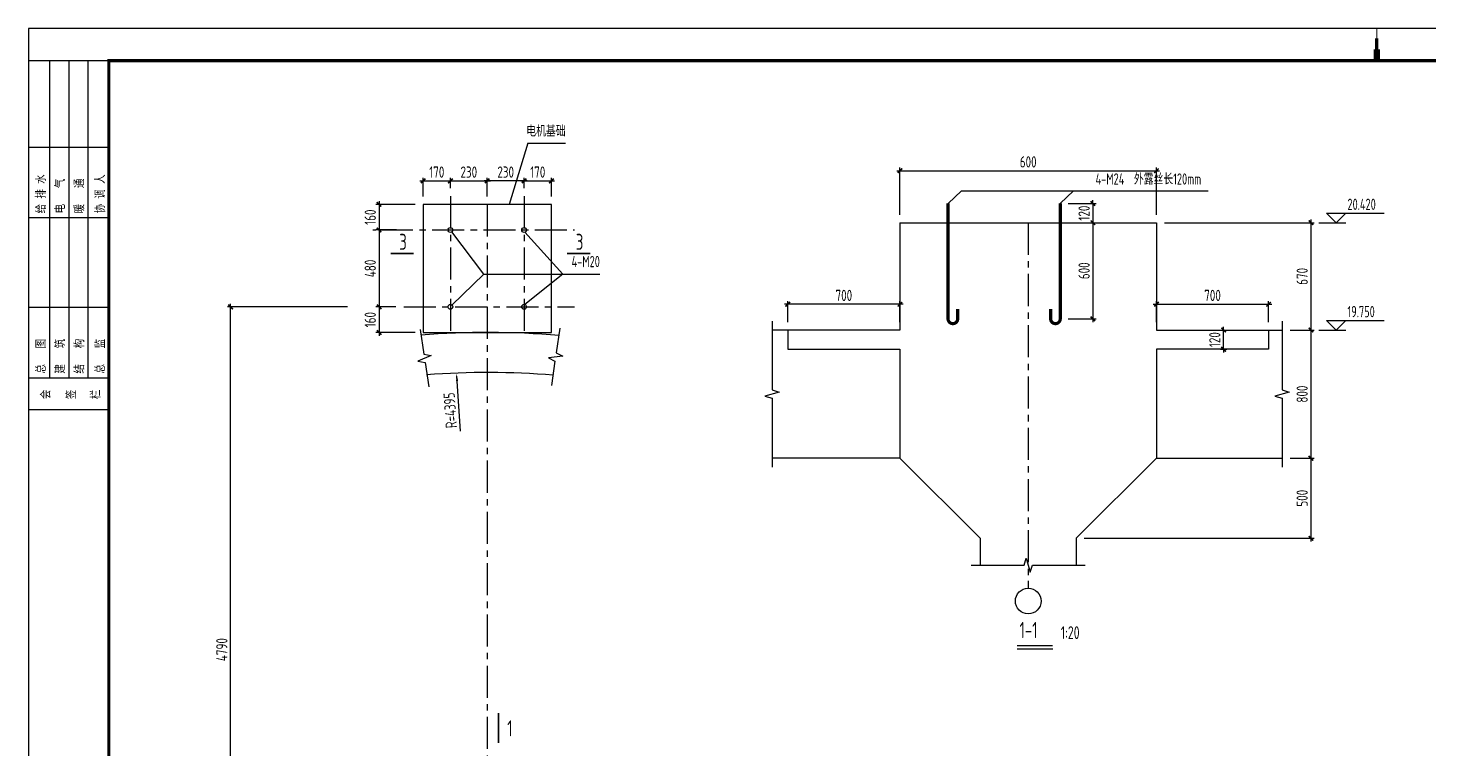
# Model space of a CAD drawing. Extents: x 665703 to 1047784, y -160603 to 92239.
# Drawn here: x 665703 to 709401, y -123643 to -101168 of the extents above; entities that cross this region are included whole.
import ezdxf
from ezdxf.enums import TextEntityAlignment as Align

# ---------------------------------------------------------------- set-up
doc = ezdxf.new("R2010")
doc.units = 0
doc.header["$LTSCALE"] = 800
doc.linetypes.add('CENTER', pattern=[2, 1.25, -0.25, 0.25, -0.25])
doc.layers.get('0').update_dxf_attribs({"linetype": 'CONTINUOUS'})
doc.layers.get('Defpoints').update_dxf_attribs({"linetype": 'CONTINUOUS'})
for name, color, linetype in [('ADIM', 2, 'CONTINUOUS'), ('AXIS', 4, 'CENTER'), ('COLU', 3, 'CONTINUOUS'), ('DIM', 2, 'CONTINUOUS'), ('TEXT', 7, 'CONTINUOUS'), ('THICK', 6, 'CONTINUOUS'), ('THIN', 7, 'CONTINUOUS'), ('TK', 7, 'CONTINUOUS')]:
    doc.layers.add(name, color=color, linetype=linetype)
doc.styles.add('TSSD_Dimension', font='Tssdeng.shx', dxfattribs={"width": 0.75, "bigfont": 'hztxt.shx'})
doc.styles.add('TSSD_Label', font='Tssdeng.shx', dxfattribs={"width": 0.7, "bigfont": 'hztxt.shx'})
doc.styles.add('TSSD_Norm', font='Tssdeng.shx', dxfattribs={"bigfont": 'hztxt.shx'})
doc.dimstyles.new('TSSD_20_100', dxfattribs={"dimtxt": 350, "dimasz": 100, "dimexe": 100, "dimexo": 250, "dimgap": 100, "dimtad": 1, "dimdec": 0, "dimlfac": 0.2, "dimzin": 0, "dimdsep": 46, "dimtxsty": 'TSSD_Dimension', "dimblk": 'ARCHTICK', "dimcen": 0, "dimdle": 100, "dimclrt": 7, "dimadec": 0, "dimazin": 0, "dimtfac": 1, "dimtdec": 0, "dimtix": 1, "dimtmove": 2, "dimatfit": 3, "dimldrblk": 'ARCHTICK', "dimfxl": 0, "dimtolj": 1, "dimtzin": 0, "dimarcsym": 0})

# ---------------------------------------------------------------- blocks, each defined once
blk = doc.blocks.new('_ArchTick')
at = {"color": 0, "const_width": 0.5}
blk.add_lwpolyline([(-0.71, -0.71), (0.71, 0.71)], dxfattribs=at)
blk = doc.blocks.new('*D502')
at = {"layer": 'Defpoints', "color": 0, "transparency": 16777216}
for p in [(680027, -105940), (681177, -106422), (680027, -106673)]:
    blk.add_point(p, dxfattribs=at)
at = {"layer": 'DIM', "color": 0, "lineweight": -2, "transparency": 16777216}
for p, q in [((681277, -105940), (679927, -105940)), ((680027, -106423), (680027, -105840)), ((681177, -106172), (681177, -105840))]:
    blk.add_line(p, q, dxfattribs=at)
at = {"layer": 'DIM', "color": 0, "lineweight": -2, "transparency": 16777216, "xscale": 100, "yscale": 100, "zscale": 100, "rotation": 180}
blk.add_blockref('_ArchTick', (680027, -105940), dxfattribs=at)
at = {"layer": 'DIM', "color": 0, "lineweight": -2, "transparency": 16777216, "xscale": 100, "yscale": 100, "zscale": 100}
blk.add_blockref('_ArchTick', (681177, -105940), dxfattribs=at)
at = {"layer": 'DIM', "color": 7, "transparency": 16777216, "insert": (680602, -105665), "char_height": 350, "attachment_point": 5, "style": 'TSSD_Dimension'}
blk.add_mtext('\\A1;230', dxfattribs=at)
blk = doc.blocks.new('_tsdba')
blk.add_lwpolyline([(0, 0, 0, 0.658, 0), (-2.5, 0, 0.658, 0.658, 0)], format="xyseb")
blk = doc.blocks.new('*D503')
at = {"layer": 'Defpoints', "color": 0, "transparency": 16777216}
for p in [(677422, -109873), (676653, -110673), (678027, -110673)]:
    blk.add_point(p, dxfattribs=at)
at = {"layer": 'DIM', "color": 0, "lineweight": -2, "transparency": 16777216}
for p, q in [((677172, -109873), (676553, -109873)), ((676653, -109773), (676653, -110773)), ((677777, -110673), (676553, -110673))]:
    blk.add_line(p, q, dxfattribs=at)
at = {"layer": 'DIM', "color": 0, "lineweight": -2, "transparency": 16777216, "xscale": 100, "yscale": 100, "zscale": 100}
for p, rotation in [((676653, -109873), 90), ((676653, -110673), 270)]:
    blk.add_blockref('_ArchTick', p, dxfattribs=dict(at, rotation=rotation))
at = {"layer": 'DIM', "color": 7, "transparency": 16777216, "insert": (676378, -110273), "char_height": 350, "attachment_point": 5, "rotation": 90, "style": 'TSSD_Dimension'}
blk.add_mtext('\\A1;160', dxfattribs=at)
blk = doc.blocks.new('*D504')
at = {"layer": 'Defpoints', "color": 0, "transparency": 16777216}
for p in [(677450, -107473), (676653, -109873), (677422, -109873)]:
    blk.add_point(p, dxfattribs=at)
at = {"layer": 'DIM', "color": 0, "lineweight": -2, "transparency": 16777216}
for p, q in [((677200, -107473), (676553, -107473)), ((676653, -107373), (676653, -109973)), ((677172, -109873), (676553, -109873))]:
    blk.add_line(p, q, dxfattribs=at)
at = {"layer": 'DIM', "color": 0, "lineweight": -2, "transparency": 16777216, "xscale": 100, "yscale": 100, "zscale": 100}
for p, rotation in [((676653, -107473), 90), ((676653, -109873), 270)]:
    blk.add_blockref('_ArchTick', p, dxfattribs=dict(at, rotation=rotation))
at = {"layer": 'DIM', "color": 7, "transparency": 16777216, "insert": (676378, -108673), "char_height": 350, "attachment_point": 5, "rotation": 90, "style": 'TSSD_Dimension'}
blk.add_mtext('\\A1;480', dxfattribs=at)
blk = doc.blocks.new('*D505')
at = {"layer": 'Defpoints', "color": 0, "transparency": 16777216}
for p in [(678027, -106673), (676653, -107473), (676709, -107473)]:
    blk.add_point(p, dxfattribs=at)
at = {"layer": 'DIM', "color": 0, "lineweight": -2, "transparency": 16777216}
for p, q in [((676653, -106573), (676653, -107573)), ((677777, -106673), (676553, -106673)), ((676459, -107473), (676553, -107473))]:
    blk.add_line(p, q, dxfattribs=at)
at = {"layer": 'DIM', "color": 0, "lineweight": -2, "transparency": 16777216, "xscale": 100, "yscale": 100, "zscale": 100}
for p, rotation in [((676653, -106673), 90), ((676653, -107473), 270)]:
    blk.add_blockref('_ArchTick', p, dxfattribs=dict(at, rotation=rotation))
at = {"layer": 'DIM', "color": 7, "transparency": 16777216, "insert": (676378, -107073), "char_height": 350, "attachment_point": 5, "rotation": 90, "style": 'TSSD_Dimension'}
blk.add_mtext('\\A1;160', dxfattribs=at)
blk = doc.blocks.new('*D506')
at = {"layer": 'Defpoints', "color": 0, "transparency": 16777216}
for p in [(682027, -105940), (681177, -106422), (682027, -106673)]:
    blk.add_point(p, dxfattribs=at)
at = {"layer": 'DIM', "color": 0, "lineweight": -2, "transparency": 16777216}
for p, q in [((681077, -105940), (682127, -105940)), ((681177, -106172), (681177, -105840)), ((682027, -106423), (682027, -105840))]:
    blk.add_line(p, q, dxfattribs=at)
at = {"layer": 'DIM', "color": 0, "lineweight": -2, "transparency": 16777216, "xscale": 100, "yscale": 100, "zscale": 100, "rotation": 180}
blk.add_blockref('_ArchTick', (681177, -105940), dxfattribs=at)
at = {"layer": 'DIM', "color": 0, "lineweight": -2, "transparency": 16777216, "xscale": 100, "yscale": 100, "zscale": 100}
blk.add_blockref('_ArchTick', (682027, -105940), dxfattribs=at)
at = {"layer": 'DIM', "color": 7, "transparency": 16777216, "insert": (681602, -105665), "char_height": 350, "attachment_point": 5, "style": 'TSSD_Dimension'}
blk.add_mtext('\\A1;170', dxfattribs=at)
blk = doc.blocks.new('*D507')
at = {"layer": 'Defpoints', "color": 0, "transparency": 16777216}
for p in [(680027, -105940), (678877, -106422), (680027, -106673)]:
    blk.add_point(p, dxfattribs=at)
at = {"layer": 'DIM', "color": 0, "lineweight": -2, "transparency": 16777216}
for p, q in [((678777, -105940), (680127, -105940)), ((678877, -106172), (678877, -105840)), ((680027, -106423), (680027, -105840))]:
    blk.add_line(p, q, dxfattribs=at)
at = {"layer": 'DIM', "color": 0, "lineweight": -2, "transparency": 16777216, "xscale": 100, "yscale": 100, "zscale": 100, "rotation": 180}
blk.add_blockref('_ArchTick', (678877, -105940), dxfattribs=at)
at = {"layer": 'DIM', "color": 0, "lineweight": -2, "transparency": 16777216, "xscale": 100, "yscale": 100, "zscale": 100}
blk.add_blockref('_ArchTick', (680027, -105940), dxfattribs=at)
at = {"layer": 'DIM', "color": 7, "transparency": 16777216, "insert": (679452, -105665), "char_height": 350, "attachment_point": 5, "style": 'TSSD_Dimension'}
blk.add_mtext('\\A1;230', dxfattribs=at)
blk = doc.blocks.new('*D508')
at = {"layer": 'Defpoints', "color": 0, "transparency": 16777216}
for p in [(678877, -105940), (678877, -106422), (678027, -106673)]:
    blk.add_point(p, dxfattribs=at)
at = {"layer": 'DIM', "color": 0, "lineweight": -2, "transparency": 16777216}
for p, q in [((677927, -105940), (678977, -105940)), ((678027, -106423), (678027, -105840)), ((678877, -106172), (678877, -105840))]:
    blk.add_line(p, q, dxfattribs=at)
at = {"layer": 'DIM', "color": 0, "lineweight": -2, "transparency": 16777216, "xscale": 100, "yscale": 100, "zscale": 100, "rotation": 180}
blk.add_blockref('_ArchTick', (678027, -105940), dxfattribs=at)
at = {"layer": 'DIM', "color": 0, "lineweight": -2, "transparency": 16777216, "xscale": 100, "yscale": 100, "zscale": 100}
blk.add_blockref('_ArchTick', (678877, -105940), dxfattribs=at)
at = {"layer": 'DIM', "color": 7, "transparency": 16777216, "insert": (678452, -105665), "char_height": 350, "attachment_point": 5, "style": 'TSSD_Dimension'}
blk.add_mtext('\\A1;170', dxfattribs=at)
blk = doc.blocks.new('*D482')
at = {"layer": 'Defpoints', "color": 0, "transparency": 16777216}
for p in [(672022, -109873), (675922, -109873), (675781, -131271)]:
    blk.add_point(p, dxfattribs=at)
at = {"layer": 'DIM', "color": 0, "lineweight": -2, "transparency": 16777216}
for p, q in [((675672, -109873), (671922, -109873)), ((672022, -131371), (672022, -109773)), ((675531, -131271), (671922, -131271))]:
    blk.add_line(p, q, dxfattribs=at)
at = {"layer": 'DIM', "color": 0, "lineweight": -2, "transparency": 16777216, "xscale": 100, "yscale": 100, "zscale": 100}
for p, rotation in [((672022, -109873), 90), ((672022, -131271), 270)]:
    blk.add_blockref('_ArchTick', p, dxfattribs=dict(at, rotation=rotation))
at = {"layer": 'DIM', "color": 7, "transparency": 16777216, "insert": (671747, -120572), "char_height": 350, "attachment_point": 5, "rotation": 90, "style": 'TSSD_Dimension'}
blk.add_mtext('\\A1;4790', dxfattribs=at)
blk = doc.blocks.new('*D489')
at = {"layer": 'Defpoints', "color": 0, "transparency": 16777216}
for p in [(697900, -106646), (697900, -107246), (698918, -107246)]:
    blk.add_point(p, dxfattribs=at)
at = {"layer": 'DIM', "color": 0, "lineweight": -2, "transparency": 16777216}
for p, q in [((698918, -106646), (698918, -106546)), ((698150, -106646), (699018, -106646)), ((698918, -106646), (698918, -107246)), ((698150, -107246), (699018, -107246)), ((698918, -107246), (698918, -107346))]:
    blk.add_line(p, q, dxfattribs=at)
at = {"layer": 'DIM', "color": 0, "lineweight": -2, "transparency": 16777216, "xscale": 100, "yscale": 100, "zscale": 100}
for p, rotation in [((698918, -106646), 270), ((698918, -107246), 90)]:
    blk.add_blockref('_ArchTick', p, dxfattribs=dict(at, rotation=rotation))
at = {"layer": 'DIM', "color": 7, "transparency": 16777216, "insert": (698643, -106946), "char_height": 350, "attachment_point": 5, "rotation": 90, "style": 'TSSD_Dimension'}
blk.add_mtext('\\A1;120', dxfattribs=at)
blk = doc.blocks.new('*D490')
at = {"layer": 'Defpoints', "color": 0, "transparency": 16777216}
for p in [(697900, -107246), (697900, -110246), (698918, -110246)]:
    blk.add_point(p, dxfattribs=at)
at = {"layer": 'DIM', "color": 0, "lineweight": -2, "transparency": 16777216}
for p, q in [((698150, -107246), (699018, -107246)), ((698918, -107146), (698918, -110346)), ((698150, -110246), (699018, -110246))]:
    blk.add_line(p, q, dxfattribs=at)
at = {"layer": 'DIM', "color": 0, "lineweight": -2, "transparency": 16777216, "xscale": 100, "yscale": 100, "zscale": 100}
for p, rotation in [((698918, -107246), 90), ((698918, -110246), 270)]:
    blk.add_blockref('_ArchTick', p, dxfattribs=dict(at, rotation=rotation))
at = {"layer": 'DIM', "color": 7, "transparency": 16777216, "insert": (698643, -108746), "char_height": 350, "attachment_point": 5, "rotation": 90, "style": 'TSSD_Dimension'}
blk.add_mtext('\\A1;600', dxfattribs=at)
blk = doc.blocks.new('*D491')
at = {"layer": 'Defpoints', "color": 0, "transparency": 16777216}
for p in [(704817, -110596), (704817, -114596), (705720, -114596)]:
    blk.add_point(p, dxfattribs=at)
at = {"layer": 'DIM', "color": 0, "lineweight": -2, "transparency": 16777216}
for p, q in [((705720, -110496), (705720, -114696)), ((705067, -110596), (705820, -110596)), ((705067, -114596), (705820, -114596))]:
    blk.add_line(p, q, dxfattribs=at)
at = {"layer": 'DIM', "color": 0, "lineweight": -2, "transparency": 16777216, "xscale": 100, "yscale": 100, "zscale": 100}
for p, rotation in [((705720, -110596), 90), ((705720, -114596), 270)]:
    blk.add_blockref('_ArchTick', p, dxfattribs=dict(at, rotation=rotation))
at = {"layer": 'DIM', "color": 7, "transparency": 16777216, "insert": (705445, -112596), "char_height": 350, "attachment_point": 5, "rotation": 90, "style": 'TSSD_Dimension'}
blk.add_mtext('\\A1;800', dxfattribs=at)
blk = doc.blocks.new('*D492')
at = {"layer": 'Defpoints', "color": 0, "transparency": 16777216}
for p in [(704817, -114596), (698400, -117096), (705720, -117096)]:
    blk.add_point(p, dxfattribs=at)
at = {"layer": 'DIM', "color": 0, "lineweight": -2, "transparency": 16777216}
for p, q in [((705067, -114596), (705820, -114596)), ((705720, -114496), (705720, -117196)), ((698650, -117096), (705820, -117096))]:
    blk.add_line(p, q, dxfattribs=at)
at = {"layer": 'DIM', "color": 0, "lineweight": -2, "transparency": 16777216, "xscale": 100, "yscale": 100, "zscale": 100}
for p, rotation in [((705720, -114596), 90), ((705720, -117096), 270)]:
    blk.add_blockref('_ArchTick', p, dxfattribs=dict(at, rotation=rotation))
at = {"layer": 'DIM', "color": 7, "transparency": 16777216, "insert": (705445, -115846), "char_height": 350, "attachment_point": 5, "rotation": 90, "style": 'TSSD_Dimension'}
blk.add_mtext('\\A1;500', dxfattribs=at)
blk = doc.blocks.new('*D493')
at = {"layer": 'Defpoints', "color": 0, "transparency": 16777216}
for p in [(700900, -107246), (704817, -110596), (705720, -110596)]:
    blk.add_point(p, dxfattribs=at)
at = {"layer": 'DIM', "color": 0, "lineweight": -2, "transparency": 16777216}
for p, q in [((701150, -107246), (705820, -107246)), ((705720, -107146), (705720, -110696)), ((705067, -110596), (705820, -110596))]:
    blk.add_line(p, q, dxfattribs=at)
at = {"layer": 'DIM', "color": 0, "lineweight": -2, "transparency": 16777216, "xscale": 100, "yscale": 100, "zscale": 100}
for p, rotation in [((705720, -107246), 90), ((705720, -110596), 270)]:
    blk.add_blockref('_ArchTick', p, dxfattribs=dict(at, rotation=rotation))
at = {"layer": 'DIM', "color": 7, "transparency": 16777216, "insert": (705445, -108921), "char_height": 350, "attachment_point": 5, "rotation": 90, "style": 'TSSD_Dimension'}
blk.add_mtext('\\A1;670', dxfattribs=at)
blk = doc.blocks.new('*D500')
at = {"color": 0, "linetype": 'ByBlock', "transparency": 16777216}
for p, q in [((692800, -105623), (701000, -105623)), ((692900, -106996), (692900, -105523)), ((700900, -106996), (700900, -105523))]:
    blk.add_line(p, q, dxfattribs=at)
at = {"layer": 'Defpoints', "color": 0, "linetype": 'ByBlock', "transparency": 16777216}
for p in [(700900, -105623), (692900, -107246), (700900, -107246)]:
    blk.add_point(p, dxfattribs=at)
at = {"color": 0, "linetype": 'ByBlock', "transparency": 16777216, "xscale": 100, "yscale": 100, "zscale": 100, "rotation": 180}
blk.add_blockref('_ArchTick', (692900, -105623), dxfattribs=at)
at = {"color": 0, "linetype": 'ByBlock', "transparency": 16777216, "xscale": 100, "yscale": 100, "zscale": 100}
blk.add_blockref('_ArchTick', (700900, -105623), dxfattribs=at)
at = {"color": 7, "linetype": 'ByBlock', "transparency": 16777216, "insert": (696900, -105348), "char_height": 350, "attachment_point": 5, "style": 'TSSD_Dimension'}
blk.add_mtext('\\A1;600', dxfattribs=at)
blk = doc.blocks.new('*D512')
at = {"layer": 'Defpoints', "color": 0, "transparency": 16777216}
for p in [(702650, -110596), (702995, -110596), (702650, -111196)]:
    blk.add_point(p, dxfattribs=at)
at = {"layer": 'DIM', "color": 0, "lineweight": -2, "transparency": 16777216}
for p, q in [((702995, -110596), (702995, -110496)), ((702900, -110596), (703095, -110596)), ((702995, -111196), (702995, -110596)), ((702900, -111196), (703095, -111196)), ((702995, -111196), (702995, -111296))]:
    blk.add_line(p, q, dxfattribs=at)
at = {"layer": 'DIM', "color": 0, "lineweight": -2, "transparency": 16777216, "xscale": 100, "yscale": 100, "zscale": 100}
for p, rotation in [((702995, -110596), 270), ((702995, -111196), 90)]:
    blk.add_blockref('_ArchTick', p, dxfattribs=dict(at, rotation=rotation))
at = {"layer": 'DIM', "color": 7, "transparency": 16777216, "insert": (702720, -110896), "char_height": 350, "attachment_point": 5, "rotation": 90, "style": 'TSSD_Dimension'}
blk.add_mtext('\\A1;120', dxfattribs=at)
blk = doc.blocks.new('*D513')
at = {"layer": 'Defpoints', "color": 0, "transparency": 16777216}
for p in [(704400, -109790), (700900, -110596), (704400, -110596)]:
    blk.add_point(p, dxfattribs=at)
at = {"layer": 'DIM', "color": 0, "lineweight": -2, "transparency": 16777216}
for p, q in [((700800, -109790), (704500, -109790)), ((700900, -110346), (700900, -109690)), ((704400, -110346), (704400, -109690))]:
    blk.add_line(p, q, dxfattribs=at)
at = {"layer": 'DIM', "color": 0, "lineweight": -2, "transparency": 16777216, "xscale": 100, "yscale": 100, "zscale": 100, "rotation": 180}
blk.add_blockref('_ArchTick', (700900, -109790), dxfattribs=at)
at = {"layer": 'DIM', "color": 0, "lineweight": -2, "transparency": 16777216, "xscale": 100, "yscale": 100, "zscale": 100}
blk.add_blockref('_ArchTick', (704400, -109790), dxfattribs=at)
at = {"layer": 'DIM', "color": 7, "transparency": 16777216, "insert": (702650, -109515), "char_height": 350, "attachment_point": 5, "style": 'TSSD_Dimension'}
blk.add_mtext('\\A1;700', dxfattribs=at)
blk = doc.blocks.new('*D514')
at = {"layer": 'Defpoints', "color": 0, "transparency": 16777216}
for p in [(689400, -109790), (689400, -110596), (692900, -110596)]:
    blk.add_point(p, dxfattribs=at)
at = {"layer": 'DIM', "color": 0, "lineweight": -2, "transparency": 16777216}
for p, q in [((693000, -109790), (689300, -109790)), ((689400, -110346), (689400, -109690)), ((692900, -110346), (692900, -109690))]:
    blk.add_line(p, q, dxfattribs=at)
at = {"layer": 'DIM', "color": 0, "lineweight": -2, "transparency": 16777216, "xscale": 100, "yscale": 100, "zscale": 100, "rotation": 180}
blk.add_blockref('_ArchTick', (689400, -109790), dxfattribs=at)
at = {"layer": 'DIM', "color": 0, "lineweight": -2, "transparency": 16777216, "xscale": 100, "yscale": 100, "zscale": 100}
blk.add_blockref('_ArchTick', (692900, -109790), dxfattribs=at)
at = {"layer": 'DIM', "color": 7, "transparency": 16777216, "insert": (691150, -109515), "char_height": 350, "attachment_point": 5, "style": 'TSSD_Dimension'}
blk.add_mtext('\\A1;700', dxfattribs=at)
blk = doc.blocks.new('MI')
at = {"layer": 'TK'}
for points, const_width in [([(42050, 58400), (42050, 59100)], 100), ([(42050, 59400), (42050, 58400)], 35), ([(42050, 58400), (42050, 58750)], 200)]:
    blk.add_lwpolyline(points, dxfattribs=dict(at, const_width=const_width))

msp = doc.modelspace()

# ---------------------------------------------------------------- linework, layer by layer
at = {"layer": 'ADIM'}
msp.add_line((696900.4, -118424), (696900.4, -118655.9), dxfattribs=at)
msp.add_circle((696900.4, -119055.9), 400, dxfattribs=at)
at = {"layer": 'AXIS'}
for p, q in [((678876.8, -106422.4), (678876.8, -110728.8)), ((681176.8, -106422.4), (681176.8, -110728.8)), ((680026.8, -106673), (680026.8, -139293.1)), ((680026.8, -106673), (680026.8, -139293.1)), ((676708.7, -107473), (682750.9, -107473)), ((696900.4, -107246.1), (696900.4, -118424)), ((677422.4, -109873), (682750.9, -109873))]:
    msp.add_line(p, q, dxfattribs=at)
at = {"layer": 'COLU'}
for p, q in [((692900.4, -107246.1), (692900.4, -110596.1)), ((692900.4, -107246.1), (700900.4, -107246.1)), ((700900.4, -107246.1), (700900.4, -110596.1)), ((692900.4, -110596.1), (688908.9, -110596.1)), ((689400.4, -110596.1), (689400.4, -111196.1)), ((700900.4, -110596.1), (704817.1, -110596.1)), ((704400.4, -110596.1), (704400.4, -111196.1)), ((689400.4, -111196.1), (692900.4, -111196.1)), ((692900.4, -111196.1), (692900.4, -114596.1)), ((704400.4, -111196.1), (700900.4, -111196.1)), ((700900.4, -111196.1), (700900.4, -114596.1)), ((692900.4, -114596.1), (688908.9, -114596.1)), ((692900.4, -114596.1), (695400.4, -117096.1)), ((700900.4, -114596.1), (698400.4, -117096.1)), ((700900.4, -114596.1), (704817.1, -114596.1)), ((695400.4, -117096.1), (695400.4, -117935.4)), ((698400.4, -117096.1), (698400.4, -117935.4))]:
    msp.add_line(p, q, dxfattribs=at)
msp.add_lwpolyline([(678026.8, -110673), (682026.8, -110673), (682026.8, -106673), (678026.8, -106673)], close=True, dxfattribs=at)
for centre in [(678876.8, -107473), (681176.8, -107473), (678876.8, -109873), (681176.8, -109873)]:
    msp.add_circle(centre, 75, dxfattribs=at)
for radius, start, end in [(27500, 85.32189, 94.32538), (26250, 85.50177, 94.12861)]:
    msp.add_arc((680026.8, -138173), radius, start, end, dxfattribs=at)
at = {"layer": 'DIM'}
msp.add_line((679190, -113754.5), (679077.5, -112040.2), dxfattribs=at)
at = {"layer": 'THICK', "const_width": 50}
for points in [[(677011.1, -108209.6), (677736.2, -108209.6)], [(682518.9, -108209.6), (683244.1, -108209.6)], [(680379, -122549.8), (680379, -123490.2)]]:
    msp.add_lwpolyline(points, dxfattribs=at)
at = {"layer": 'THICK'}
msp.add_lwpolyline([(696551.8, -120449.5, 50, 50, 0), (697667.1, -120449.5, 50, 50, 0)], format="xyseb", dxfattribs=at)
at = {"layer": 'THIN'}
for p, q in [((681291.6, -104761.6), (680711.8, -106673)), ((681291.6, -104761.6), (682468.8, -104761.6)), ((694817.4, -106249.1), (694400.4, -106646.1)), ((694817.4, -106249.1), (702512, -106249.1)), ((698317.4, -106249.1), (697900.4, -106646.1)), ((694400.4, -107246.1), (694400.4, -106646.1)), ((706508.9, -107246.1), (706208.9, -106946.1)), ((706208.9, -106946.1), (708005.5, -106946.1)), ((706508.9, -107246.1), (706808.9, -106946.1)), ((705970.3, -107246.1), (706808.9, -107246.1)), ((679916.2, -108851), (678927.1, -107528.6)), ((682379.9, -108851), (681200.2, -107544.3)), ((679916.2, -108851), (678927.1, -109817.4)), ((679916.2, -108851), (683540.1, -108851)), ((682379.9, -108851), (681200.2, -109801.8)), ((706208.9, -110296.1), (708005.5, -110296.1)), ((706508.9, -110596.1), (706208.9, -110296.1)), ((706508.9, -110596.1), (706808.9, -110296.1)), ((705970.3, -110596.1), (706808.9, -110596.1))]:
    msp.add_line(p, q, dxfattribs=at)
at = {"layer": 'THIN', "const_width": 100}
for points in [[(694400.4, -106646.1), (694400.4, -110246.1, 1), (694701, -110246.1), (694701, -109934.6)], [(697900.4, -106646.1), (697900.4, -110246.1, -1), (697599.8, -110246.1), (697599.8, -109934.6)]]:
    msp.add_lwpolyline(points, format="xyb", dxfattribs=at)
at = {"layer": 'THIN'}
for points in [[(682292.1, -110540.1), (682178.2, -111306.7), (682385.6, -111408.3), (681932.7, -111462.3), (682140, -111563.9), (682026.2, -112330.5)], [(688908.9, -110316.1), (688908.9, -112466.1), (689128.9, -112536.1), (688688.9, -112656.1), (688908.9, -112726.1), (688908.9, -114876.1)], [(704817.1, -110316.1), (704817.1, -112466.1), (705037.1, -112536.1), (704597.1, -112656.1), (704817.1, -112726.1), (704817.1, -114876.1)], [(677936.3, -110583.5), (678050.2, -111350.1), (678278.1, -111387), (677860.5, -111570.3), (678088.4, -111607.2), (678202.3, -112373.8)], [(695120.4, -117935.4), (696770.4, -117935.4), (696840.4, -117715.4), (696960.4, -118155.4), (697030.4, -117935.4), (698680.4, -117935.4)], [(696551.8, -120549.5), (697667.1, -120549.5)]]:
    msp.add_lwpolyline(points, dxfattribs=at)
at = {"layer": 'TK', "color": 2}
for p, q in [((666372.6, -102185.5), (666372.6, -112085.5)), ((666972.6, -102185.5), (666972.6, -112085.5)), ((667572.6, -102185.5), (667572.6, -112085.5)), ((665722.6, -104885.5), (668222.6, -104885.5)), ((665722.6, -107085.5), (668222.6, -107085.5)), ((665722.6, -109885.5), (668222.6, -109885.5)), ((665722.6, -112085.5), (668222.6, -112085.5))]:
    msp.add_line(p, q, dxfattribs=at)
msp.add_lwpolyline([(749822.6, -101185.5), (665722.6, -101185.5), (665722.6, -160585.5), (749822.6, -160585.5)], close=True, dxfattribs=at)
for points, const_width in [([(665722.6, -102185.5), (668222.6, -102185.5), (668222.6, -113085.5), (665722.6, -113085.5)], 40), ([(668222.6, -102185.5), (748822.6, -102185.5), (748822.6, -159585.5), (668222.6, -159585.5)], 100)]:
    msp.add_lwpolyline(points, close=True, dxfattribs=dict(at, const_width=const_width))

# ---------------------------------------------------------------- block references
at = {"layer": 'DIM', "xscale": 100.0000000000095, "yscale": 100, "zscale": 100, "rotation": 93.7526961528552}
msp.add_blockref('_tsdba', (679071, -111940.4), dxfattribs=at)
at = {"layer": 'TK', "color": 2}
msp.add_blockref('MI', (665722.6, -160585.5), dxfattribs=at)

# ---------------------------------------------------------------- texts
at = {"layer": 'DIM', "color": 7, "insert": (678871.7, -113103.9), "char_height": 350, "attachment_point": 5, "rotation": 94, "style": 'TSSD_Dimension'}
msp.add_mtext('R=4395', dxfattribs=at)
at = {"layer": 'TEXT', "style": 'TSSD_Norm', "width": 0.7}
for s, p in [('电机基础', (682468.8, -104662.6)), ('4-M20', (683540.1, -108739.4))]:
    msp.add_text(s, height=350, dxfattribs=at).set_placement(p, align=Align.BOTTOM_RIGHT)
for s, height, p in [('4-M24  外露丝长120mm', 350, (699001.7, -106161.6)), ('1-1', 500, (696629.8, -120361.3)), ('1:20', 400, (697917.1, -120361.3))]:
    msp.add_text(s, height=height, dxfattribs=at).set_placement(p, align=Align.BOTTOM_LEFT)
at = {"layer": 'TEXT', "style": 'TSSD_Label', "width": 0.7}
for s, p in [('20.420', (706858.9, -106846.1)), ('19.750', (706858.9, -110196.1))]:
    msp.add_text(s, height=350, dxfattribs=at).set_placement(p)
for s, p in [('3', (677400, -107842.6)), ('3', (682907.8, -107842.6)), ('1', (680733.9, -123029.5))]:
    msp.add_text(s, height=500, dxfattribs=at).set_placement(p, align=Align.MIDDLE)
at = {"layer": 'TK', "color": 2, "style": 'TSSD_Dimension', "width": 0.9}
for s, p in [('给 排 水', (666258.5, -106955.6)), ('电   气', (666858.5, -106955.6)), ('暖   通', (667458.5, -106955.6)), ('协 调 人', (668108.5, -106955.6)), ('总   图', (666258.5, -111955.6)), ('建   筑', (666858.5, -111955.6)), ('结   构', (667458.5, -111955.6)), ('总   监', (668108.5, -111955.6)), ('会', (666410.3, -112753.2)), ('签', (667207.3, -112753.2)), ('栏', (667966.4, -112753.2))]:
    msp.add_text(s, height=300, rotation=90, dxfattribs=at).set_placement(p)

# ---------------------------------------------------------------- dimensions: what is measured, and where the dimension line sits
at = {"layer": 'DIM'}
dim = msp.add_linear_dim(base=(700900.4, -105622.7), p1=(692900.4, -107246.1), p2=(700900.4, -107246.1), text='600', dimstyle='TSSD_20_100', dxfattribs=at)
dim.commit()
dim.dimension.update_dxf_attribs({"geometry": '*D500', "text_midpoint": (696900.4, -105347.7)})
for base, p1, p2, picture, middle in [((678876.8, -105940.1), (678026.8, -106673), (678876.8, -106422.4), '*D508', (678451.8, -105665.1)), ((680026.8, -105940.1), (678876.8, -106422.4), (680026.8, -106673), '*D507', (679451.8, -105665.1)), ((682026.8, -105940.1), (681176.8, -106422.4), (682026.8, -106673), '*D506', (681601.8, -105665.1)), ((704400.4, -109790), (700900.4, -110596.1), (704400.4, -110596.1), '*D513', (702650.4, -109515))]:
    dim = msp.add_linear_dim(base=base, p1=p1, p2=p2, dimstyle='TSSD_20_100', dxfattribs=at)
    dim.commit()
    dim.dimension.update_dxf_attribs({"geometry": picture, "text_midpoint": middle})
for base, p1, p2, angle, picture, middle in [((680026.8, -105940.1), (681176.8, -106422.4), (680026.8, -106673), 180, '*D502', (680601.8, -105665.1)), ((676652.9, -107473), (678026.8, -106673), (676708.7, -107473), 90, '*D505', (676377.9, -107073)), ((698918, -107246.1), (697900.4, -106646.1), (697900.4, -107246.1), 90, '*D489', (698643, -106946.1)), ((676652.9, -109873), (677450.1, -107473), (677422.4, -109873), 90, '*D504', (676377.9, -108673)), ((698918, -110246.1), (697900.4, -107246.1), (697900.4, -110246.1), 90, '*D490', (698643, -108746.1)), ((705720.3, -110596.1), (700900.4, -107246.1), (704817.1, -110596.1), 90, '*D493', (705445.3, -108921.1)), ((689400.4, -109790), (692900.4, -110596.1), (689400.4, -110596.1), 180, '*D514', (691150.4, -109515)), ((676652.9, -110673), (677422.4, -109873), (678026.8, -110673), 90, '*D503', (676377.9, -110273)), ((702994.7, -110596.1), (702650.4, -111196.1), (702650.4, -110596.1), 90, '*D512', (702719.7, -110896.1)), ((705720.3, -117096.1), (704817.1, -114596.1), (698400.4, -117096.1), 90, '*D492', (705445.3, -115846.1))]:
    dim = msp.add_linear_dim(base=base, p1=p1, p2=p2, angle=angle, dimstyle='TSSD_20_100', dxfattribs=at)
    dim.commit()
    dim.dimension.update_dxf_attribs({"geometry": picture, "text_midpoint": middle})
for base, p1, p2, text, picture, middle in [((672022.2, -109873), (675780.8, -131270.5), (675922.4, -109873), '4790', '*D482', (671747.2, -120571.8)), ((705720.3, -114596.1), (704817.1, -110596.1), (704817.1, -114596.1), '800', '*D491', (705445.3, -112596.1))]:
    dim = msp.add_linear_dim(base=base, p1=p1, p2=p2, angle=90, text=text, dimstyle='TSSD_20_100', dxfattribs=at)
    dim.commit()
    dim.dimension.update_dxf_attribs({"geometry": picture, "text_midpoint": middle})

doc.saveas('drawing.dxf')
